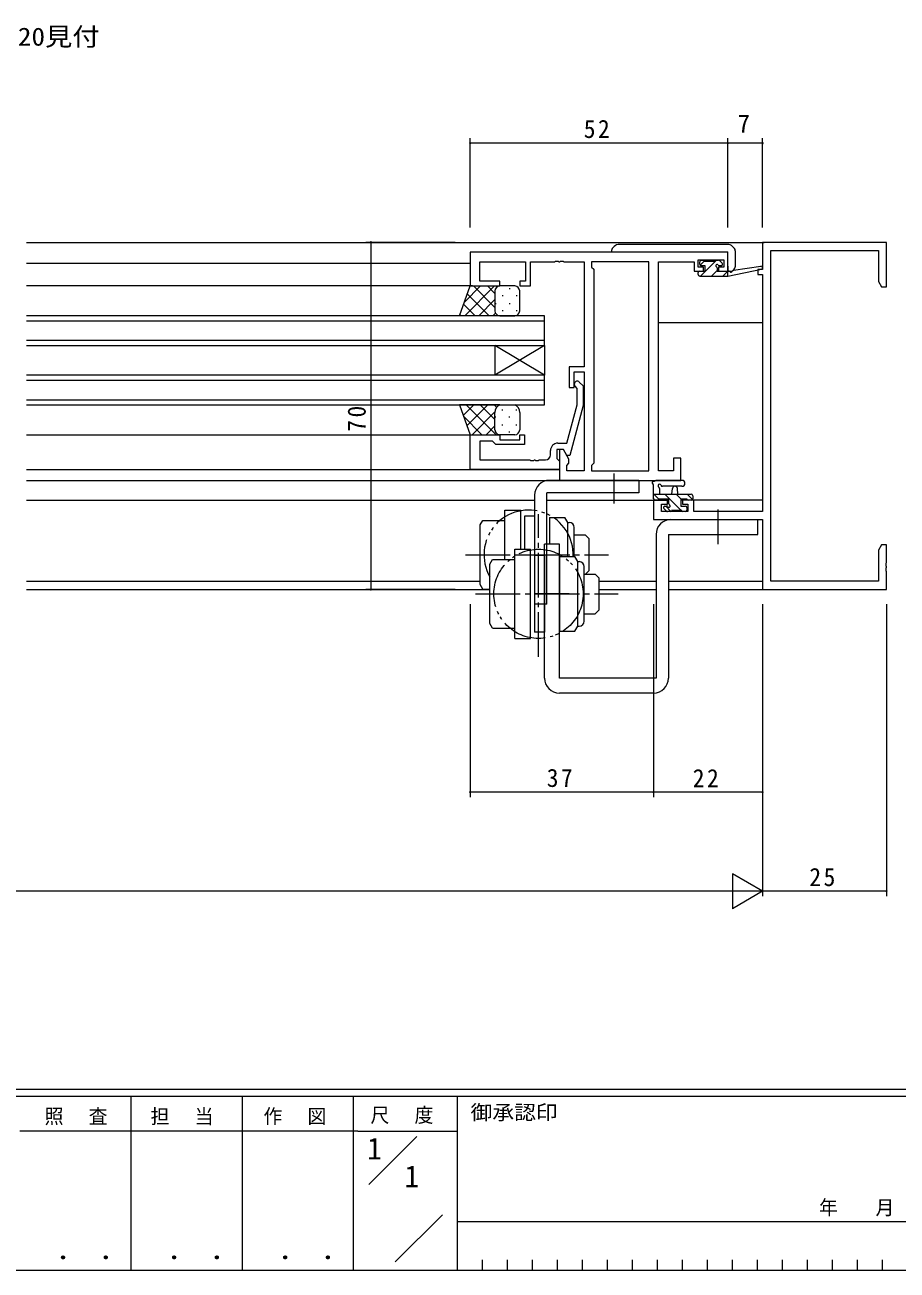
# Model space of a CAD drawing. Units: millimetres on the paper. Extents: x -420 to 373, y -297 to 267.
# Drawn here: x 98.5 to 274.4, y -297 to -45.8 of the extents above; entities that cross this region are included whole.
import ezdxf
from ezdxf.enums import TextEntityAlignment as Align

# ---------------------------------------------------------------- set-up
doc = ezdxf.new("R2010")
doc.units = ezdxf.units.MM
doc.linetypes.add('CHAIN2', pattern=[12, 9, -1, 1, -1])
doc.linetypes.add('DOUBLE_CHAIN2', pattern=[12.8, 9, -1, 0.6, -0.6, 0.6, -1])
for name, color, linetype, lineweight in [('0-1_YKK_ZWAK', 7, 'Continuous', 9), ('0-3_YKK_11', 7, 'Continuous', 9), ('0-4_YKK_12', 2, 'Continuous', 9), ('0-5_YKK_13', 4, 'Continuous', 9), ('0-6_YKK_D', 6, 'Continuous', 9)]:
    doc.layers.add(name, color=color, linetype=linetype, lineweight=lineweight)
doc.layers.add('0-2_USER1', color=3, linetype='Continuous')
doc.styles.add('ＭＳ ゴシック', font='')
doc.styles.get('ＭＳ ゴシック').set_extended_font_data('MS Gothic')

msp = doc.modelspace()

# ---------------------------------------------------------------- linework, layer by layer
at = {"layer": '0-1_YKK_ZWAK'}
for p, q in [((352.3, -260.6), (-417.7, -260.6)), ((314.5, -262), (-417.7, -262)), ((119.9, -262), (119.9, -297)), ((142.3, -262), (142.3, -297)), ((164.7, -262), (164.7, -297)), ((185.7, -262), (185.7, -297)), ((165.684, -268.999), (97.5, -268.999)), ((165.684, -268.999), (185.7, -268.999)), ((167.87, -279.736), (177.564, -270.043)), ((173.172, -295.345), (182.696, -285.821)), ((185.7, -287.2), (286.5, -287.2)), ((190.74, -294.9), (190.74, -297)), ((195.78, -294.9), (195.78, -297)), ((200.82, -294.9), (200.82, -297)), ((205.86, -294.9), (205.86, -297)), ((210.9, -294.9), (210.9, -297)), ((215.94, -294.9), (215.94, -297)), ((220.98, -294.9), (220.98, -297)), ((226.02, -294.9), (226.02, -297)), ((231.06, -294.9), (231.06, -297)), ((236.1, -294.9), (236.1, -297)), ((241.14, -294.9), (241.14, -297)), ((246.18, -294.9), (246.18, -297)), ((251.22, -294.9), (251.22, -297)), ((256.26, -294.9), (256.26, -297)), ((261.3, -294.9), (261.3, -297)), ((266.34, -294.9), (266.34, -297)), ((271.38, -294.9), (271.38, -297)), ((-417.7, -297), (314.5, -297))]:
    msp.add_line(p, q, dxfattribs=at)
at = {"layer": '0-3_YKK_11'}
for p, q in [((247.3, -89.7), (247.3, -95.2)), ((272.3, -89.7), (247.3, -89.7)), ((272.3, -98.7), (272.3, -89.7)), ((188.3, -91.7), (188.3, -98.5)), ((240.3, -91.7), (188.3, -91.7)), ((240.3, -95.5), (240.3, -91.7)), ((248.93, -91.33), (270.67, -91.33)), ((248.93, -158.07), (248.93, -91.33)), ((270.67, -91.33), (270.67, -97.609)), ((211.3, -93.63), (211.3, -114.8)), ((224.37, -93.63), (212.8, -93.63)), ((213.23, -95.13), (213.23, -134.27)), ((224.37, -135.77), (224.37, -93.63)), ((224.37, -135.77), (224.37, -93.63)), ((226.3, -135.77), (226.3, -93.63)), ((234.3, -93.2), (239.5, -93.2)), ((247.3, -96.2), (247.3, -143.97)), ((210.324, -117.876), (211.1, -118.651)), ((211.3, -115.8), (211.3, -135.77)), ((209.9, -119.149), (209.476, -118.724)), ((209.9, -122.439), (209.9, -119.149)), ((211.1, -118.651), (211.1, -122.597)), ((204.5, -132.57), (204.5, -131.7)), ((206.3, -131.5), (206.3, -137.7)), ((206.3, -135.5), (188.3, -135.5)), ((201.525, -133.69), (202.075, -133.69)), ((230.8, -137.7), (230.8, -133.2)), ((206.3, -137.7), (230.8, -137.7)), ((212.8, -135.77), (224.37, -135.77)), ((225.3, -145.6), (247.3, -145.6)), ((247.3, -143.97), (233.4, -143.97)), ((271.3, -150.7), (270.67, -151.791)), ((270.67, -151.791), (270.67, -158.07)), ((272.3, -150.7), (271.3, -150.7)), ((272.3, -154.242), (272.3, -150.7)), ((270.67, -158.07), (248.93, -158.07))]:
    msp.add_line(p, q, dxfattribs=at)
for points in [[(188.3, -98.5), (194.3, -98.5), (194.3, -97.5), (190.23, -97.5), (190.23, -93.63), (199.5, -93.63), (199.5, -97.5), (198.3, -97.5), (198.3, -98.5), (200.5, -98.5), (200.5, -93.63), (205.342, -93.63)], [(205.342, -93.63), (205.525, -93.51), (206.075, -93.51), (206.258, -93.63), (206.342, -93.63), (206.525, -93.51), (207.075, -93.51), (207.258, -93.63), (211.3, -93.63)], [(212.8, -93.63), (212.8, -94.7), (213.23, -95.13)], [(226.3, -93.63), (233.5, -93.63), (233.5, -94.43), (233.5, -95.5), (235.4, -95.5), (235.4, -94.7), (234.3, -94.7), (234.3, -93.2)], [(239.5, -93.2), (239.5, -94.7), (238.4, -94.7), (238.4, -95.5), (240.3, -95.5)], [(247.3, -95.2), (246.3, -95.2), (246.3, -96.2), (247.3, -96.2)], [(270.67, -97.609), (271.3, -98.7), (272.3, -98.7)], [(211.3, -114.8), (208.3, -114.8), (208.3, -119), (209.3, -119), (209.3, -115.8), (211.3, -115.8)], [(211.1, -122.597), (208.393, -132.7), (207.793, -132.7), (207.1, -131.5), (205.8, -131.5), (205.8, -133.3), (206, -133.5), (206.3, -133.8), (206.3, -135.5)], [(206, -130.2), (207.82, -130.2), (209.9, -122.439)], [(188.3, -135.5), (188.3, -128.5), (194.3, -128.5), (194.3, -129.5), (198.3, -129.5), (198.3, -128.5), (199.3, -128.5), (199.3, -130.5), (193.5, -130.5), (193, -130), (192.8, -129.8), (190.23, -129.8), (190.23, -133.57), (200.342, -133.57), (200.525, -133.69), (201.075, -133.69), (201.258, -133.57), (201.342, -133.57), (201.525, -133.69)], [(211.3, -135.77), (207.8, -135.77), (207.8, -134.7), (208.23, -134.27), (208.23, -133.457), (207.1, -131.5), (206.3, -131.5)], [(202.075, -133.69), (202.258, -133.57), (203.5, -133.57)], [(213.23, -134.27), (212.8, -134.7), (212.8, -135.77)], [(230.8, -133.2), (229.3, -133.2), (229.3, -135.77), (226.3, -135.77)], [(233.4, -143.97), (233.4, -141.7), (231.1, -141.7), (231.1, -142.5), (232.2, -142.5), (232.2, -143.97), (226.93, -143.97), (226.93, -142.5), (228.1, -142.5), (228.1, -141.7), (225.3, -141.7), (225.3, -145.6)], [(247.3, -145.6), (247.3, -159.7), (272.3, -159.7)], [(272.3, -159.7), (272.3, -156.158), (272.18, -155.975), (272.18, -155.425), (272.3, -155.242), (272.3, -155.158), (272.18, -154.975), (272.18, -154.425), (272.3, -154.242)]]:
    msp.add_lwpolyline(points, dxfattribs=at)
for centre, radius, start, end in [((209.9, -118.3), 0.6, 44.99998, 225), ((206, -131.7), 1.5, 90, 179.99998), ((203.5, -132.57), 1, 270, 359.99998)]:
    msp.add_arc(centre, radius, start, end, dxfattribs=at)
at = {"layer": '0-4_YKK_12'}
for p, q in [((98.8, -89.7), (247.6, -89.7)), ((98.8, -93.9), (188.3, -93.9)), ((188.8, -98.5), (98.8, -98.5)), ((203.3, -104.5), (98.8, -104.5)), ((203.3, -110.5), (203.3, -104.5)), ((98.8, -105.5), (203.3, -105.5)), ((247.3, -105.9), (226.3, -105.9)), ((203.3, -109.5), (98.8, -109.5)), ((98.8, -110.5), (203.3, -110.5)), ((193.3, -110.5), (193.3, -116.5)), ((203.3, -110.5), (193.3, -116.5)), ((203.3, -116.5), (193.3, -110.5)), ((203.3, -110.5), (203.3, -116.5)), ((203.3, -116.5), (98.8, -116.5)), ((98.8, -117.5), (203.3, -117.5)), ((203.3, -122.5), (203.3, -116.5)), ((203.3, -121.5), (98.8, -121.5)), ((98.8, -122.5), (203.3, -122.5)), ((98.8, -128.5), (188.8, -128.5)), ((98.8, -135.5), (206.3, -135.5)), ((98.8, -137.7), (206.6, -137.7)), ((98.8, -141.7), (201.3, -141.7)), ((203.8, -141.7), (228.4, -141.7)), ((247.3, -141.7), (230.8, -141.7)), ((98.8, -158.07), (190.3, -158.07)), ((214.3, -158.07), (225.8, -158.07)), ((228.3, -158.07), (247.3, -158.07)), ((98.8, -159.7), (192.3, -159.7)), ((214.3, -159.7), (225.8, -159.7)), ((228.3, -159.7), (247.6, -159.7))]:
    msp.add_line(p, q, dxfattribs=at)
at = {"layer": '0-5_YKK_13'}
for p, q in [((233.421, -90.1), (218.421, -90.1)), ((240.128, -90.1), (233.421, -90.1)), ((240.179, -90.1), (240.128, -90.1)), ((216.8, -91.7), (216.8, -91.6)), ((217.361, -90.539), (217.093, -90.807)), ((217.8, -91.6), (230.8, -91.6)), ((230.8, -91.6), (231.093, -91.6)), ((231.093, -91.6), (231.756, -91.6)), ((231.756, -91.6), (231.8, -91.6)), ((231.8, -91.6), (232.8, -91.6)), ((232.8, -91.6), (240.3, -91.6)), ((240.3, -94.5), (240.3, -91.6)), ((241.8, -91.627), (241.8, -91.514)), ((241.8, -94.5), (241.8, -91.627)), ((234.6, -94.1), (234.6, -93.6)), ((235.586, -93.426), (234.694, -94.318)), ((237.957, -93.3), (234.756, -96.5)), ((234.9, -93.3), (235.4, -93.3)), ((235.7, -94.4), (234.9, -94.4)), ((235.6, -93.5), (237.6, -93.5)), ((235.7, -95.5), (235.7, -94.4)), ((238.1, -95.401), (237.002, -96.5)), ((237.8, -93.3), (238.4, -93.3)), ((238.9, -94.4), (238.561, -94.4)), ((238.612, -93.388), (239.112, -93.888)), ((240.298, -96.5), (247.059, -95.094)), ((240.3, -94.5), (240.3, -95.5)), ((241.412, -95.326), (246.954, -94.503)), ((234.3, -96.2), (234.3, -95.8)), ((234.6, -95.5), (235.7, -95.5)), ((234.6, -96.5), (240.298, -96.5)), ((240.247, -95.5), (239.247, -96.5)), ((240.3, -95.5), (240.386, -95.5)), ((240.386, -95.5), (240.8, -95.5)), ((187.134, -101.764), (190.399, -98.5)), ((187.227, -104.5), (193.227, -98.5)), ((192.15, -104.5), (187.734, -100.084)), ((193.3, -102.821), (188.979, -98.5)), ((193.3, -99.993), (191.807, -98.5)), ((193.3, -99.5), (193.3, -103.5)), ((197.3, -98.5), (194.3, -98.5)), ((194.805, -100.335), (194.805, -100.535)), ((196.22, -98.92), (196.22, -99.12)), ((197.635, -100.335), (197.635, -100.535)), ((198.3, -103.5), (198.3, -99.5)), ((189.322, -104.5), (186.99, -102.168)), ((190.055, -104.5), (193.3, -101.255)), ((193.39, -101.95), (193.39, -102.15)), ((196.22, -101.95), (196.22, -102.15)), ((186.494, -104.5), (186.246, -104.252)), ((192.884, -104.5), (193.416, -103.968)), ((194.3, -104.5), (197.3, -104.5)), ((194.805, -103.365), (194.805, -103.565)), ((197.635, -103.365), (197.635, -103.565)), ((186.168, -122.53), (186.198, -122.5)), ((186.912, -124.614), (189.026, -122.5)), ((193.523, -128.5), (187.523, -122.5)), ((187.656, -126.698), (191.854, -122.5)), ((193.3, -125.449), (190.351, -122.5)), ((193.646, -122.966), (193.18, -122.5)), ((194.3, -122.5), (197.3, -122.5)), ((190.695, -128.5), (186.97, -124.775)), ((188.683, -128.5), (193.3, -123.883)), ((193.3, -127.5), (193.3, -124)), ((193.39, -125.05), (193.39, -124.85)), ((194.805, -123.635), (194.805, -123.435)), ((196.22, -125.05), (196.22, -124.85)), ((197.635, -123.635), (197.635, -123.435)), ((198.3, -124), (198.3, -127.5)), ((191.511, -128.5), (193.3, -126.711)), ((193.39, -127.915), (193.39, -127.88)), ((194.805, -126.665), (194.805, -126.465)), ((196.22, -128.08), (196.22, -127.88)), ((197.635, -126.665), (197.635, -126.465)), ((197.3, -128.5), (194.3, -128.5)), ((222.3, -137.7), (204.3, -137.7)), ((222.3, -137.7), (222.3, -140.2)), ((231.028, -137.7), (225.866, -137.7)), ((203.8, -162.7), (203.8, -140.2)), ((222.3, -140.2), (203.8, -140.2)), ((225.3, -141.4), (225.3, -138.72)), ((225.3, -140.5), (232.9, -140.5)), ((226.394, -141.55), (225.343, -140.5)), ((226.5, -139.32), (226.5, -140.5)), ((231.028, -138.9), (227.067, -138.903)), ((230.888, -143.8), (227.588, -140.5)), ((229, -140.5), (229.102, -139.356)), ((230.833, -141.5), (229.833, -140.5)), ((230.2, -140.5), (230.098, -139.356)), ((233.148, -141.569), (232.079, -140.5)), ((201.3, -140.7), (201.3, -162.7)), ((226.2, -141.7), (225.6, -141.7)), ((227.6, -142.9), (227.939, -142.9)), ((228.81, -143.967), (227.743, -142.9)), ((232.9, -141.7), (232.3, -141.7)), ((233.2, -140.8), (233.2, -141.4)), ((195.3, -143.7), (198.5, -143.7)), ((195.3, -153.672), (195.3, -143.7)), ((198.5, -151.6), (198.5, -143.7)), ((199.3, -144.95), (199.3, -151.6)), ((201.3, -144.95), (199.3, -144.95)), ((201.3, -144.95), (201.3, -159.7)), ((204.3, -145.194), (207.42, -145.194)), ((204.3, -145.194), (204.3, -150.6)), ((208, -146.2), (207.42, -145.194)), ((227.888, -143.912), (227.388, -143.412)), ((228.7, -144), (228.1, -144)), ((228.8, -145.6), (246.3, -145.6)), ((231, -143.8), (228.9, -143.8)), ((231.7, -144), (231.2, -144)), ((232, -143.2), (232, -143.7)), ((246.3, -148.6), (246.3, -145.6)), ((190.3, -146.7), (190.836, -145.772)), ((190.3, -158.7), (190.3, -146.7)), ((190.836, -145.772), (195.3, -145.772)), ((208, -146.2), (208.3, -146.2)), ((208, -153.094), (208, -146.2)), ((209.3, -153.094), (209.3, -147.2)), ((206.3, -150.6), (203.3, -150.6)), ((203.3, -177.6), (203.3, -150.6)), ((206.3, -177.6), (206.3, -150.6)), ((209.3, -148.7), (211.5, -148.7)), ((212.3, -149.5), (211.5, -148.7)), ((212.3, -155.9), (212.3, -149.5)), ((225.8, -148.6), (225.8, -177.6)), ((228.3, -148.6), (246.3, -148.6)), ((228.3, -148.6), (228.3, -177.6)), ((197.3, -151.6), (200.5, -151.6)), ((197.3, -169.6), (197.3, -151.6)), ((198.485, -152.7), (206.864, -152.7)), ((200.5, -169.6), (200.5, -151.6)), ((203.3, -152.85), (201.3, -152.85)), ((201.3, -152.85), (201.3, -168.35)), ((203.3, -152.85), (203.3, -167.6)), ((206.3, -153.094), (209.419, -153.094)), ((206.3, -153.094), (206.3, -167.6)), ((210, -154.1), (209.419, -153.094)), ((192.3, -154.6), (192.836, -153.672)), ((192.3, -166.6), (192.3, -154.6)), ((192.836, -153.672), (197.3, -153.672)), ((210, -154.1), (210.3, -154.1)), ((210, -167.1), (210, -154.1)), ((211.3, -166.1), (211.3, -155.1)), ((211.3, -156.6), (213.5, -156.6)), ((211.6, -156.6), (212.3, -155.9)), ((214.3, -157.4), (213.5, -156.6)), ((190.836, -159.628), (190.3, -158.7)), ((190.836, -159.628), (192.3, -159.628)), ((201.3, -159.7), (201.3, -160.45)), ((208.3, -160.6), (201.3, -160.6)), ((203.8, -162.7), (201.3, -162.7)), ((211.3, -164.6), (213.5, -164.6)), ((192.836, -167.528), (192.3, -166.6)), ((192.836, -167.528), (197.3, -167.528)), ((203.3, -167.6), (203.3, -168.35)), ((206.3, -167.6), (206.3, -168.106)), ((206.3, -168.106), (209.419, -168.106)), ((197.3, -169.6), (200.5, -169.6)), ((203.3, -168.35), (201.3, -168.35)), ((225.8, -177.6), (206.3, -177.6)), ((225.3, -180.6), (206.3, -180.6))]:
    msp.add_line(p, q, dxfattribs=at)
at = {"layer": '0-5_YKK_13', "linetype": 'CHAIN2'}
for p, q in [((217.3, -136.322), (217.3, -142.365)), ((202.1, -173.313), (202.1, -144.513)), ((238.3, -150.6), (238.3, -143.6)), ((187.387, -152.7), (216.187, -152.7)), ((189.387, -160.6), (218.187, -160.6))]:
    msp.add_line(p, q, dxfattribs=at)
at = {"layer": '0-5_YKK_13'}
for points in [[(216.8, -91.514), (216.8, -91.6), (217.8, -91.6)], [(241.507, -90.807), (241.353, -90.653), (241.239, -90.539)], [(238.1, -94.861), (238.1, -95.5), (240.298, -95.5)], [(240.298, -96.5), (240.298, -95.5), (240.385, -95.486)], [(194.3, -104.5), (186.157, -104.5), (188.3, -98.5), (194.3, -98.5)], [(194.3, -122.5), (186.157, -122.5), (188.3, -128.5), (194.3, -128.5)], [(228.4, -142.439), (228.4, -141.5), (226.4, -141.5)], [(232.1, -141.5), (230.8, -141.5), (230.8, -142.9), (231.7, -142.9)], [(213.5, -164.6), (214.3, -163.8), (214.3, -157.4)], [(209.419, -168.106), (210, -167.1), (210.3, -167.1)]]:
    msp.add_lwpolyline(points, dxfattribs=at)
at = {"layer": '0-5_YKK_13', "linetype": 'DOUBLE_CHAIN2'}
msp.add_circle((202.1, -160.6), 9, dxfattribs=at)
at = {"layer": '0-5_YKK_13'}
for centre, radius, start, end in [((218.421, -91.6), 1.5, 90, 134.99998), ((240.179, -91.6), 1.5, 45, 90), ((217.8, -91.514), 1, 134.99998, 180), ((240.8, -91.514), 1, 0, 45), ((234.9, -93.6), 0.3, 90, 180), ((234.9, -94.1), 0.3, 180, 270), ((235.4, -93.5), 0.2, 0, 90), ((237.8, -93.5), 0.2, 90, 180), ((238.1, -94.4), 0.25, 33.05573, 236.94426), ((237.8, -94.861), 0.3, 0, 56.94426), ((238.561, -94.1), 0.3, 213.05573, 270), ((238.4, -93.6), 0.3, 45, 90), ((238.9, -94.1), 0.3, 270, 45), ((240.8, -94.5), 1, 270, 0), ((241.456, -95.623), 0.3, 98.44934, 158.44934), ((246.998, -94.8), 0.3, 281.7498, 98.44934), ((234.6, -95.8), 0.3, 90, 180), ((234.6, -96.2), 0.3, 180, 270), ((240.433, -95.782), 0.3, 39.19753, 99.19753), ((240.898, -95.403), 0.3, 219.19753, 338.44934), ((194.3, -99.5), 1, 90.00009, 180.00009), ((197.3, -99.5), 1, 0.00009, 90.00009), ((194.3, -103.5), 1, 180.00009, 270.00009), ((197.3, -103.5), 1, 270.00009, 0.00009), ((194.832, -123.938), 1.534, 110.30862, 182.31157), ((196.768, -123.938), 1.534, 357.68829, 69.69118), ((194.3, -127.5), 1, 179.99989, 269.99989), ((197.3, -127.5), 1, 269.99989, 359.99989), ((204.3, -140.7), 3, 90, 180), ((225.3, -138.2), 0.3, 79.47121, 239.99998), ((225.41, -137.61), 0.3, 259.47121, 319.47121), ((225.866, -138), 0.3, 90, 139.47121), ((231.028, -138.3), 0.6, 270.04022, 90.04022), ((225, -138.72), 0.3, 0, 59.99998), ((226.5, -138.8), 0.3, 19.18974, 239.99998), ((226.2, -139.32), 0.3, 0, 59.99998), ((227.067, -138.603), 0.3, 199.18974, 270.04022), ((229.6, -139.4), 0.5, 5.09206, 174.90793), ((232.9, -140.8), 0.3, 0, 90), ((225.6, -141.4), 0.3, 180, 270), ((226.2, -141.5), 0.2, 269.99998, 0), ((227.6, -143.2), 0.3, 90, 224.99998), ((227.939, -143.2), 0.3, 33.05573, 90), ((228.4, -142.9), 0.25, 213.05573, 56.94426), ((228.7, -142.439), 0.3, 180, 236.94426), ((231.7, -143.2), 0.3, 0, 90), ((232.3, -141.5), 0.2, 180, 270), ((232.9, -141.4), 0.3, 270, 0), ((228.8, -148.6), 3, 90, 180), ((228.1, -143.7), 0.3, 225, 270), ((228.7, -143.8), 0.2, 270, 0), ((231.2, -143.8), 0.2, 180, 270), ((231.7, -143.7), 0.3, 270, 0), ((208.3, -147.2), 1, 0, 90), ((210.3, -155.1), 1, 0, 90), ((210.3, -166.1), 1, 270, 0), ((206.3, -177.6), 3, 180, 270), ((225.3, -177.6), 3, 270, 0)]:
    msp.add_arc(centre, radius, start, end, dxfattribs=at)
at = {"layer": '0-5_YKK_13', "linetype": 'DOUBLE_CHAIN2'}
msp.add_arc((200.1, -152.7), 9, 357.48807, 209.92638, dxfattribs=at)
at = {"layer": '0-6_YKK_D'}
for p, q in [((188.3, -86.7), (188.3, -68.7)), ((240.3, -69.7), (188.3, -69.7)), ((240.3, -86.7), (240.3, -68.7)), ((240.3, -86.7), (240.3, -68.7)), ((247.3, -69.7), (240.3, -69.7)), ((247.3, -86.7), (247.3, -68.7)), ((185.3, -89.7), (167.3, -89.7)), ((168.3, -89.7), (168.3, -159.7)), ((185.3, -159.7), (167.3, -159.7)), ((188.3, -162.7), (188.3, -201.6)), ((225.3, -162.7), (225.3, -201.6)), ((225.3, -162.7), (225.3, -201.6)), ((247.3, -162.7), (247.3, -201.6)), ((247.3, -162.7), (247.3, -221.6)), ((247.3, -162.7), (247.3, -221.6)), ((272.3, -162.7), (272.3, -221.6)), ((225.3, -200.6), (188.3, -200.6)), ((247.3, -200.6), (225.3, -200.6)), ((247.3, -220.6), (241.238, -217.1)), ((241.238, -217.1), (241.238, -224.1)), ((240.3, -220.6), (-45.7, -220.6)), ((247.3, -220.6), (235.176, -220.6)), ((247.3, -220.6), (241.238, -224.1)), ((272.3, -220.6), (247.3, -220.6))]:
    msp.add_line(p, q, dxfattribs=at)
for centre, start, end in [((188.3, -69.7), 0, 180), ((188.3, -69.7), 180, 0), ((240.3, -69.7), 0, 180), ((240.3, -69.7), 0, 180), ((240.3, -69.7), 180, 0), ((240.3, -69.7), 180, 0), ((247.3, -69.7), 0, 180), ((247.3, -69.7), 180, 0), ((168.3, -89.7), 90, 270), ((168.3, -89.7), 270, 90), ((168.3, -159.7), 90, 270), ((168.3, -159.7), 270, 90), ((188.3, -200.6), 0, 180), ((188.3, -200.6), 180, 0), ((225.3, -200.6), 0, 180), ((225.3, -200.6), 0, 180), ((225.3, -200.6), 180, 0), ((225.3, -200.6), 180, 0), ((247.3, -200.6), 0, 180), ((247.3, -200.6), 180, 0), ((272.3, -220.6), 0, 180), ((272.3, -220.6), 180, 0)]:
    msp.add_arc(centre, 0.106, start, end, dxfattribs=at)

# ---------------------------------------------------------------- texts
at = {"layer": '0-1_YKK_ZWAK', "style": 'ＭＳ ゴシック', "width": 1.1}
msp.add_text('御承認印', height=2.933, dxfattribs=at).set_placement((188.367, -267.533), align=Align.BOTTOM_LEFT)
at = {"layer": '0-1_YKK_ZWAK', "color": 3, "style": 'ＭＳ ゴシック', "width": 1.15}
for p in [(101.955, -295.946), (124.355, -295.946), (146.755, -295.946)]:
    msp.add_text(' ． ．', height=3.666, dxfattribs=at).set_placement(p, align=Align.BOTTOM_LEFT)
at = {"layer": '0-1_YKK_ZWAK', "char_height": 2.933, "attachment_point": 7, "style": 'ＭＳ ゴシック'}
for s, insert in [('\\T1.17;\\W0.95;照\\~\\~査', (102.489, -267.78)), ('\\T1.17;\\W0.95;担\\~\\~当', (123.855, -267.78)), ('\\T1.17;\\W0.95;作\\~\\~図', (146.62, -267.762)), ('\\T1.17;\\W0.95;尺\\~\\~度', (168.212, -267.537)), ('\\T1.2;\\W0.95;年\\~\\~\\~月\\~\\~\\~日', (258.676, -286.169))]:
    msp.add_mtext(s, dxfattribs=dict(at, insert=insert))
at = {"layer": '0-2_USER1', "style": 'ＭＳ ゴシック', "width": 1.1}
msp.add_text('たて中骨20見付', height=3.666, dxfattribs=at).set_placement((75.082, -51.136), align=Align.BOTTOM_LEFT)
at = {"layer": '0-2_USER1', "style": 'ＭＳ ゴシック'}
for p in [(167.5, -275.999), (175.033, -281.599)]:
    msp.add_text('1', height=4.399, dxfattribs=at).set_placement(p, align=Align.BOTTOM_LEFT)
at = {"layer": '0-6_YKK_D', "color": 3, "style": 'ＭＳ ゴシック'}
msp.add_text('7', height=3.666, dxfattribs=at).set_placement((242.253, -68.7), align=Align.BOTTOM_LEFT)
at = {"layer": '0-6_YKK_D', "color": 3, "char_height": 3.666, "attachment_point": 7, "style": 'ＭＳ ゴシック'}
for s, insert in [('\\T1.21;\\W0.95;52', (211.218, -68.7)), ('\\T1.21;\\W0.95;37', (203.754, -199.6)), ('\\T1.21;\\W0.95;22', (233.206, -199.6)), ('\\T1.21;\\W0.95;25', (256.718, -219.6))]:
    msp.add_mtext(s, dxfattribs=dict(at, insert=insert))
at = {"layer": '0-6_YKK_D', "color": 3, "insert": (167.3, -127.892), "char_height": 3.666, "attachment_point": 7, "rotation": 90, "style": 'ＭＳ ゴシック'}
msp.add_mtext('\\T1.21;\\W0.95;70', dxfattribs=at)

doc.saveas('drawing.dxf')
